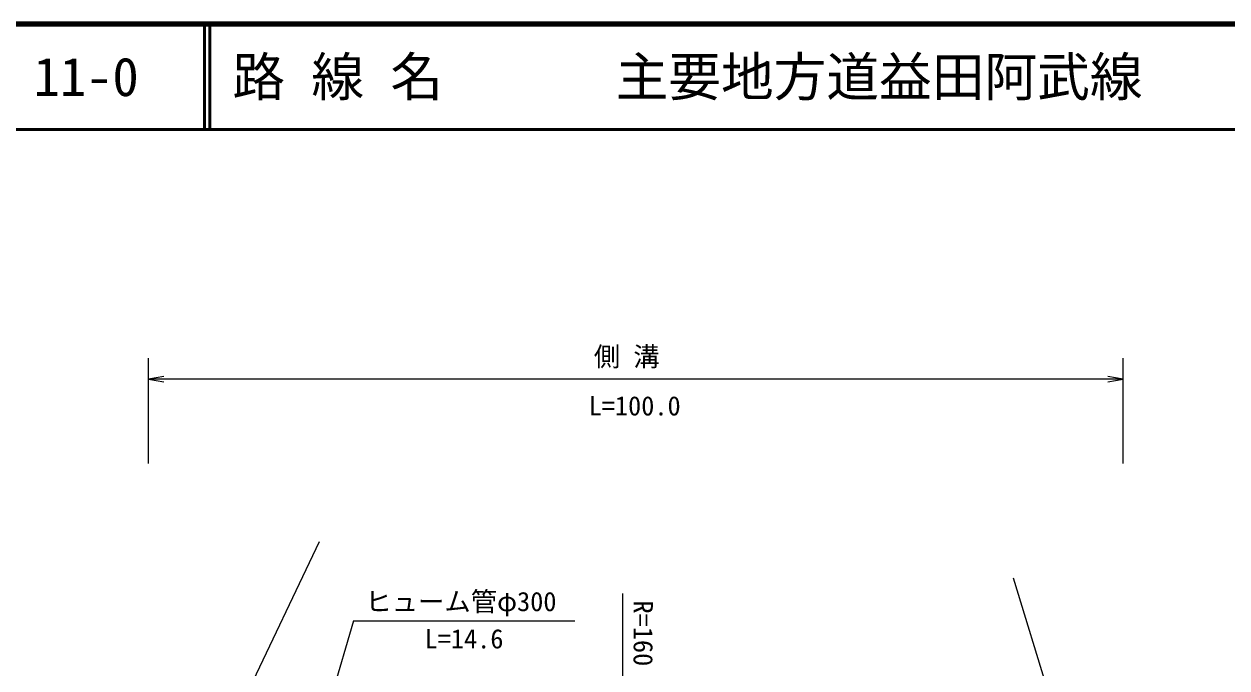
# Model space of a CAD drawing. Units: millimetres, scale not verified. Extents: x 40000 to 680000, y 20000 to 380000.
# Drawn here: x 160616 to 274738, y 318922 to 380000 of the extents above; entities that cross this region are included whole.
import ezdxf
from ezdxf.enums import TextEntityAlignment as Align

# ---------------------------------------------------------------- set-up
doc = ezdxf.new("R2010")
doc.units = ezdxf.units.MM
doc.header["$LTSCALE"] = 1000
for name, color, linetype, lineweight in [('M-BMK-SRVR', 3, 'Continuous', 25), ('M-STR-HTXT', 7, 'Continuous', 13), ('M-STR-STR3', 7, 'Continuous', 25), ('M-TTL', 2, 'Continuous', 140), ('M-TTL-LINE', 7, 'Continuous', 50)]:
    doc.layers.add(name, color=color, linetype=linetype, lineweight=lineweight)
doc.layers.add('M-TTL-TXT', color=7, linetype='Continuous')
doc.styles.add('ＭＳ ゴシック', font='')
doc.styles.get('ＭＳ ゴシック').set_extended_font_data('MS Gothic')

# ---------------------------------------------------------------- blocks, each defined once
blk = doc.blocks.new('open_arrow')
at = {"color": 0, "linetype": 'Continuous', "lineweight": -2}
blk.add_lwpolyline([(7.5, 1.25), (0, 0), (7.5, -1.25)], dxfattribs=at)

msp = doc.modelspace()

# ---------------------------------------------------------------- linework, layer by layer
at = {"layer": 'M-BMK-SRVR'}
for p, q in [((170710, 293351), (188641, 330921)), ((266876, 286996), (254503, 327427))]:
    msp.add_line(p, q, dxfattribs=at)
at = {"layer": 'M-STR-HTXT'}
msp.add_line((217421, 281847), (217421, 325983), dxfattribs=at)
at = {"layer": 'M-STR-STR3'}
for p, q in [((172422, 338316), (172422, 348316)), ((264884, 338316), (264884, 348316)), ((264884, 346316), (172422, 346316)), ((191865, 323401), (182645, 292052)), ((191865, 323401), (212870, 323401))]:
    msp.add_line(p, q, dxfattribs=at)
at = {"layer": 'M-TTL'}
msp.add_line((680000, 380000), (40000, 380000), dxfattribs=at)
at = {"layer": 'M-TTL-LINE'}
for p, q in [((177750, 380000), (177750, 370000)), ((178250, 380000), (178250, 370000)), ((40000, 370000), (680000, 370000))]:
    msp.add_line(p, q, dxfattribs=at)

# ---------------------------------------------------------------- block references
at = {"layer": 'M-STR-STR3', "xscale": 193, "yscale": 193}
msp.add_blockref('open_arrow', (172422, 346316), dxfattribs=at)
at = {"layer": 'M-STR-STR3', "xscale": 193, "yscale": 193, "rotation": 180}
msp.add_blockref('open_arrow', (264884, 346316), dxfattribs=at)

# ---------------------------------------------------------------- texts
at = {"layer": 'M-STR-HTXT', "style": 'ＭＳ ゴシック'}
msp.add_text('R=160', height=1833, rotation=270, dxfattribs=at).set_placement((217898, 325318), align=Align.BOTTOM_LEFT)
at = {"layer": 'M-STR-STR3', "style": 'ＭＳ ゴシック'}
for s, p in [('側 溝', (214672, 346991)), ('L=100.0', (214181, 342321)), ('ヒューム管φ300', (192992, 323757)), ('L=14.6', (198617, 320222))]:
    msp.add_text(s, height=1833, dxfattribs=at).set_placement(p, align=Align.BOTTOM_LEFT)
at = {"layer": 'M-TTL-TXT', "style": 'ＭＳ ゴシック'}
for s, p in [('11-0', (161521, 375000)), ('路 線 名', (180380, 375000)), ('主要地方道益田阿武線', (216734, 375000))]:
    msp.add_text(s, height=3666, dxfattribs=at).set_placement(p, align=Align.MIDDLE_LEFT)

doc.saveas('drawing.dxf')
